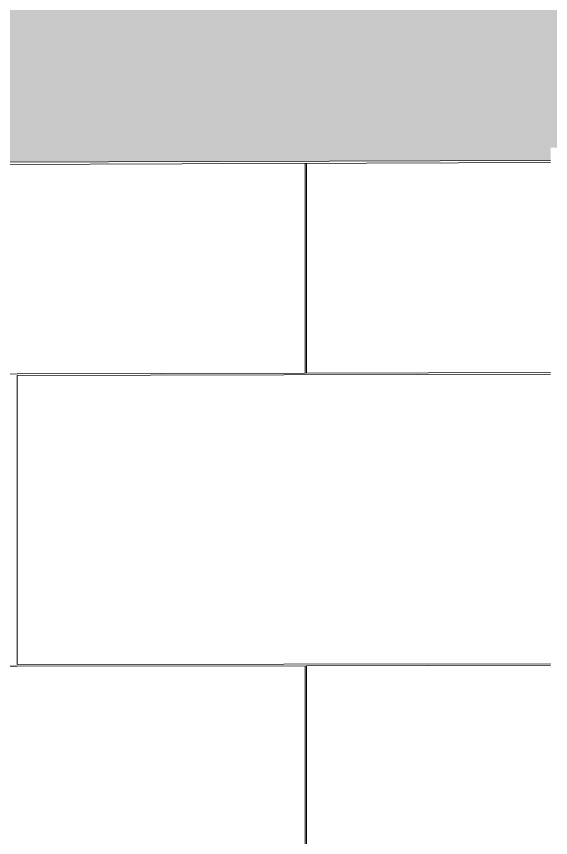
# Model space of a CAD drawing. Header units: inches. Extents: x 27328 to 121296, y -4075 to 4147.
# Drawn here: x 49625.316 to 49625.3655, y 60.0314 to 60.1075 of the extents above; entities that cross this region are included whole.
import ezdxf

# ---------------------------------------------------------------- set-up
doc = ezdxf.new("R2010")
doc.units = ezdxf.units.IN
doc.header["$MEASUREMENT"] = 0
for name, color, linetype, lineweight in [('A-WALL', 113, 'Continuous', 9), ('A-WALL-PATT', 111, 'Continuous', 9), ('I-WALL', 2, 'Continuous', 9)]:
    doc.layers.add(name, color=color, linetype=linetype, lineweight=lineweight)

# ---------------------------------------------------------------- blocks, each defined once
blk = doc.blocks.new('FP_254-mezzanine - perspective')
at = {"layer": 'A-WALL-PATT'}
for p, q in [((23035.7071, 60.093892), (23035.7071, 60.074444)), ((23035.707239, 60.074444), (23035.707239, 60.093893)), ((23035.680418, 60.074376), (23035.658498, 60.07432)), ((23035.7071, 60.074444), (23035.680418, 60.074376)), ((23035.729842, 60.074362), (23035.680418, 60.074236)), ((23035.729842, 60.074501), (23035.707239, 60.074444)), ((23035.680418, 60.074236), (23035.680418, 60.047444)), ((23035.680418, 60.047305), (23035.658498, 60.047269)), ((23035.729842, 60.047524), (23035.680418, 60.047444)), ((23035.7071, 60.047348), (23035.680418, 60.047305)), ((23035.7071, 60.047348), (23035.7071, 60.020531)), ((23035.729842, 60.047385), (23035.707239, 60.047348)), ((23035.707239, 60.020531), (23035.707239, 60.047348))]:
    blk.add_line(p, q, dxfattribs=at)

msp = doc.modelspace()

# ---------------------------------------------------------------- hatches: boundary and pattern name
at = {"layer": 'I-WALL', "lineweight": 5}
h = msp.add_hatch(color=256, dxfattribs=at)
h.paths.add_polyline_path([(49624.97865, 60.092925), (49625.094765, 60.093299), (49625.094765, 60.094469), (49625.099271, 60.094464), (49625.099271, 60.093313), (49625.229519, 60.093732), (49625.229519, 60.094908), (49625.234039, 60.094903), (49625.234039, 60.093747), (49625.249456, 60.093797), (49625.244826, 60.108643), (49624.98491, 60.10768), (49624.984329, 60.107925), (49624.983765, 60.108405), (49624.983234, 60.109105), (49624.982754, 60.110006), (49624.982338, 60.111079), (49624.982, 60.112293), (49624.981751, 60.11361), (49624.981599, 60.114989), (49624.981547, 60.116387), (49624.981599, 60.117762), (49624.981751, 60.119071), (49624.982029, 60.120363), (49624.982343, 60.121342), (49624.982754, 60.122214), (49624.983274, 60.122927), (49624.983765, 60.12335), (49624.984329, 60.12357), (49625.239829, 60.124663), (49625.237793, 60.13119), (49624.982875, 60.156949), (49624.983395, 60.156458), (49624.983348, 60.155822), (49624.983293, 60.155822), (49624.983344, 60.155779), (49624.978658, 60.093033)], flags=0)
h.paths.add_polyline_path([(49625.251571, 60.093803), (49625.255884, 60.093823), (49625.255801, 60.094321), (49625.255783, 60.094472), (49625.255745, 60.094472), (49625.255621, 60.094762), (49625.255643, 60.094942), (49625.25568, 60.094946), (49625.255713, 60.095101), (49625.255778, 60.095114), (49625.255826, 60.095615), (49625.255916, 60.095919), (49625.255957, 60.095987), (49625.253368, 60.107259), (49625.253437, 60.10726), (49625.25348, 60.107328), (49625.253506, 60.107259), (49625.256074, 60.096186), (49625.256224, 60.096499), (49625.256228, 60.096669), (49625.256268, 60.09666), (49625.256305, 60.096844), (49625.256335, 60.096901), (49625.256421, 60.096964), (49625.256547, 60.097007), (49625.258296, 60.108693), (49625.246939, 60.108651), (49625.25103, 60.095537)], flags=0)
h.paths.add_polyline_path([(49625.256846, 60.097051), (49625.256846, 60.096996), (49625.256883, 60.097007), (49625.256861, 60.097033)], flags=0)
h.paths.add_polyline_path([(49625.257099, 60.096965), (49625.257148, 60.096838), (49625.257112, 60.096729), (49625.257105, 60.096897)], flags=0)
h.paths.add_polyline_path([(49625.257122, 60.096729), (49625.257159, 60.096876), (49625.257213, 60.096833), (49625.257159, 60.096772)], flags=0)
h.paths.add_polyline_path([(49625.256776, 60.09382), (49625.261198, 60.093834), (49625.261198, 60.100296), (49625.26085, 60.100327), (49625.26086, 60.100348), (49625.26086, 60.100373), (49625.260893, 60.100479), (49625.260936, 60.100499), (49625.260908, 60.100997), (49625.260898, 60.101115), (49625.260934, 60.101206), (49625.260909, 60.101255), (49625.26086, 60.101304), (49625.26086, 60.101329), (49625.26086, 60.101432), (49625.261198, 60.101443), (49625.261198, 60.108704), (49625.258496, 60.108694), (49625.256782, 60.097062), (49625.25703, 60.097), (49625.257044, 60.096969), (49625.257099, 60.096965), (49625.25707, 60.096838), (49625.257039, 60.096846), (49625.257007, 60.096874), (49625.256738, 60.096933), (49625.256708, 60.096599), (49625.256837, 60.096531), (49625.256914, 60.09651), (49625.257039, 60.096557), (49625.25711, 60.096653), (49625.25713, 60.096717), (49625.257164, 60.096618), (49625.257105, 60.096472), (49625.256964, 60.096411), (49625.256921, 60.096445), (49625.256898, 60.096411), (49625.25698, 60.095955), (49625.256935, 60.095054), (49625.25698, 60.09493), (49625.256995, 60.094905), (49625.256998, 60.094648), (49625.25695, 60.094633), (49625.25693, 60.094502), (49625.25686, 60.094482), (49625.256814, 60.094014)], flags=0)
h.paths.add_polyline_path([(49625.265287, 60.093848), (49625.268451, 60.093858), (49625.269935, 60.108736), (49625.265287, 60.108719), (49625.265287, 60.101455), (49625.266253, 60.101439), (49625.266253, 60.101324), (49625.266278, 60.101342), (49625.266278, 60.101432), (49625.266384, 60.101383), (49625.266398, 60.101186), (49625.26642, 60.101167), (49625.266388, 60.100429), (49625.266384, 60.10041), (49625.266384, 60.100314), (49625.265287, 60.100295), (49625.265287, 60.096445)], flags=0)
h.paths.add_polyline_path([(49625.269587, 60.093861), (49625.275337, 60.09388), (49625.280138, 60.108774), (49625.271063, 60.108741), (49625.269843, 60.096445)], flags=0)
h.paths.add_polyline_path([(49625.277383, 60.093886), (49625.365532, 60.09417), (49625.365532, 60.095351), (49625.370066, 60.095347), (49625.370066, 60.094185), (49625.502817, 60.094612), (49625.50282, 60.095799), (49625.507372, 60.095814), (49625.507372, 60.094626), (49625.567878, 60.094821), (49625.567878, 60.109847), (49625.282184, 60.108782), (49625.278208, 60.096445)], flags=0)
h.paths.add_polyline_path([(49625.256351, 60.096835), (49625.256335, 60.096711), (49625.256326, 60.096729), (49625.256346, 60.096813)], flags=0)
h.paths.add_polyline_path([(49625.25631, 60.096525), (49625.25646, 60.096496), (49625.256528, 60.096879), (49625.256473, 60.09686), (49625.256389, 60.096789), (49625.256346, 60.096821), (49625.256306, 60.096615), (49625.256307, 60.09658)], flags=0)
h.paths.add_polyline_path([(49625.256294, 60.096727), (49625.25626, 60.096844), (49625.256304, 60.096873)], flags=0)
h.paths.add_polyline_path([(49625.266278, 60.100362), (49625.266253, 60.100369), (49625.266253, 60.100364)], flags=0)
h.paths.add_polyline_path([(49625.260945, 60.100482), (49625.261078, 60.100516), (49625.26095, 60.100483)], flags=0)
h.paths.add_polyline_path([(49625.265693, 60.100673), (49625.265579, 60.100805), (49625.265579, 60.10077), (49625.265649, 60.100691), (49625.26569, 60.100674)], flags=0)
h.paths.add_polyline_path([(49625.266003, 60.101085), (49625.266133, 60.101116), (49625.266004, 60.101086)], flags=0)
h.paths.add_polyline_path([(49625.24194, 60.124672), (49625.260698, 60.124753), (49625.261198, 60.128094), (49625.261198, 60.128825), (49625.239976, 60.130969), (49625.241869, 60.124901)], flags=0)
h.paths.add_polyline_path([(49625.260897, 60.124753), (49625.261198, 60.124755), (49625.261198, 60.126771), (49625.260919, 60.1249)], flags=0)
h.paths.add_polyline_path([(49625.265287, 60.124772), (49625.271536, 60.124799), (49625.271831, 60.12775), (49625.265287, 60.128412), (49625.265287, 60.1249)], flags=0)
h.paths.add_polyline_path([(49625.272656, 60.124804), (49625.285322, 60.124858), (49625.2858, 60.126339), (49625.272937, 60.127639), (49625.272666, 60.1249)], flags=0)
h.paths.add_polyline_path([(49625.287369, 60.124867), (49625.567878, 60.126067), (49625.567878, 60.131861), (49625.298615, 60.125044), (49625.287779, 60.126139), (49625.287379, 60.1249)], flags=0)

# ---------------------------------------------------------------- linework, layer by layer
at = {"layer": 'I-WALL', "lineweight": 13}
for p, q in [((49625.277383, 60.093886), (49625.365532, 60.09417)), ((49625.365531, 60.093958), (49625.277312, 60.093675))]:
    msp.add_line(p, q, dxfattribs=at)

# ---------------------------------------------------------------- block references
at = {"layer": 'A-WALL'}
msp.add_blockref('FP_254-mezzanine - perspective', (26589.635683, 0), dxfattribs=at)

doc.saveas('drawing.dxf')
